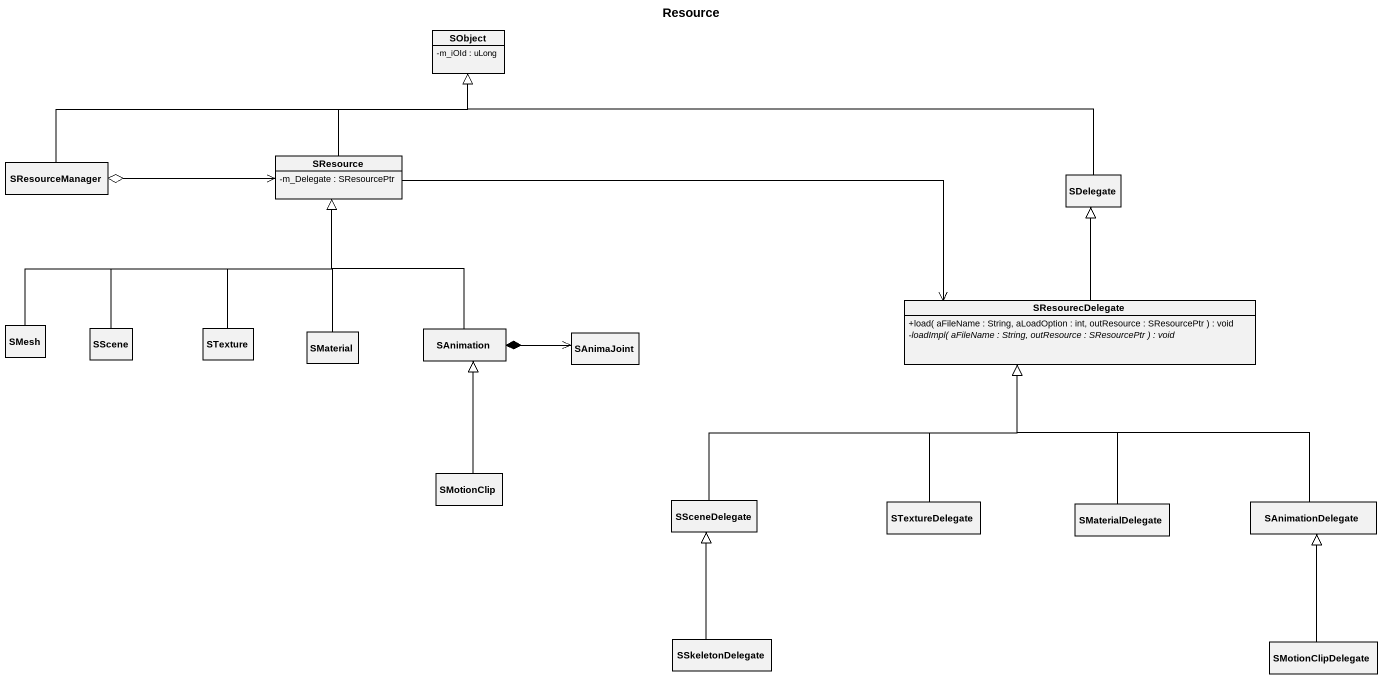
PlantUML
@startuml
title Resource
hide circle
hide empty members
skinparam classAttributeIconSize 0
class SObject {
  -m_iOId : uLong
}
class SResourceManager
class SResource {
  -m_Delegate : SResourcePtr
}
class SDelegate
class SResourecDelegate {
  +load( aFileName : String, aLoadOption : int, outResource : SResourcePtr ) : void
  {abstract} -loadImpl( aFileName : String, outResource : SResourcePtr ) : void
}
class SMesh
class SScene
class STexture
class SMaterial
class SAnimation
class SAnimaJoint
class SMotionClip
class SSceneDelegate
class STextureDelegate
class SMaterialDelegate
class SAnimationDelegate
class SSkeletonDelegate
class SMotionClipDelegate
SResourceManager -right-|> SObject
SResourceManager o-right-> SResource
SResource -up-|> SObject
SResource -right-> SResourecDelegate
SDelegate -left-|> SObject
SResourecDelegate -up-|> SDelegate
SMesh -right-|> SResource
SScene -up-|> SResource
STexture -up-|> SResource
SMaterial -up-|> SResource
SAnimation -up-|> SResource
SAnimation *-right-> SAnimaJoint
SMotionClip -up-|> SAnimation
SSceneDelegate -right-|> SResourecDelegate
STextureDelegate -up-|> SResourecDelegate
SMaterialDelegate -up-|> SResourecDelegate
SAnimationDelegate -up-|> SResourecDelegate
SSkeletonDelegate -up-|> SSceneDelegate
SMotionClipDelegate -up-|> SAnimationDelegate
@enduml
